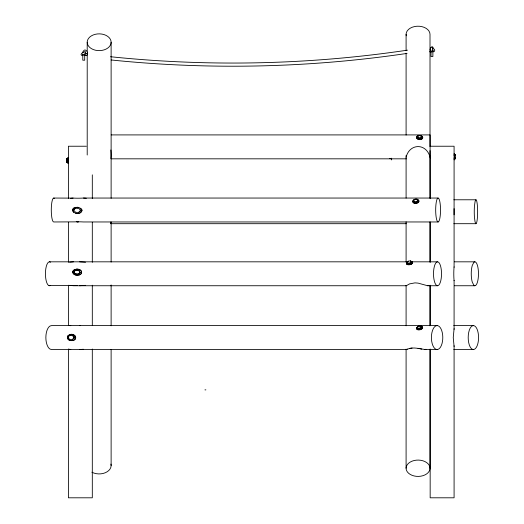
<?xml version="1.0" encoding="UTF-8"?>
<svg xmlns="http://www.w3.org/2000/svg" width="524" height="524" viewBox="0 0 524 524"><rect width="100%" height="100%" fill="white"/><g stroke="black" fill="none" stroke-linecap="round" stroke-linejoin="round"><path stroke-width="0.79" d="M66.633 162.433L67.747 162.27L66.633 162.433L66.823 158.399L67.878 158.431L67.858 159.643M66.817 159.001L66.699 162.23M67.688 162.473L67.878 158.431M454.072 214.833L454.072 208.644M67.897 159.375C67.989 153.146 67.386 166.206 67.773 162.44M68.212 159.388C68.271 152.897 67.707 167.739 68.127 161.765M84.698 53.717L84.698 60.201L82.799 60.201L82.746 54.182M432.876 48.922C433.564 44.54 429.824 47.324 430.06 50.193L430.63 49.957M431.069 47.488L431.069 47.435M417.458 136.41L417.425 137.229L418.329 138.532L420.536 138.736L421.846 137.635L421.879 136.816L420.982 135.513L418.768 135.31L417.458 136.41L418.362 137.714L418.329 138.532M418.735 136.129L418.768 135.31M420.536 138.736L420.569 137.923L421.879 136.816M420.949 136.332L420.982 135.513M454.085 266.899L453.994 267.803A11.803 1.539 -90 0 0 453.994 279.764L454.085 280.668M454.085 328.666L453.253 337.561L454.085 346.456M72.744 271.877L73.491 270.377L75.233 269.362M73.281 208.473L72.456 209.941L73.688 212.259M72.744 209.174L72.993 211.558M81.901 210.727L80.316 212.796M406.093 157.259C409.264 143.91 425.206 142.633 429.732 156.008L430.099 156.008M68.055 161.654L68.153 159.473M82.74 54.542L82.314 55.105L87.646 53.114M110.715 223.401L110.957 223.696L111.029 223.29A12.059 1.12 -84.7 0 1 110.872 222.091M80.866 273.993L81.606 272.487L81.155 270.901M81.174 212.24L81.954 210.746L81.816 209.914M111.042 285.744L110.787 285.338L111.121 285.6M69.594 285.338L73.491 285.744L406.277 285.744L409.591 283.877L414.956 282.875L418.047 283.111L427.636 285.744L437.514 285.744A11.96 4.009 90 0 0 441.522 273.783A11.96 4.009 90 0 0 437.514 261.823L412.185 261.823M68.009 337.279L69.692 335.452L73.15 335.727L74.474 337.731L72.79 339.559L69.332 339.283L68.009 337.279L68.454 337.371M74.474 337.731L74.022 337.639L72.338 339.467L72.79 339.559M437.101 325.601A11.96 5.685 -90 0 0 432.176 343.541A11.96 5.685 -90 0 0 442.027 343.541A11.96 5.685 -90 0 0 437.101 325.601L51.549 325.601L50.075 326.007A11.96 5.685 90 0 0 45.857 337.561A11.96 5.685 90 0 0 50.075 349.108L51.549 349.521L406.408 349.521L407.639 349.108M73.642 271.877L75.423 270.076L78.626 270.299L80.336 272.401L78.554 274.203L75.351 273.973L73.642 271.877L75.351 273.973M74.375 271.498L75.711 270.148L78.914 270.371M75.063 273.901L78.266 274.131L80.336 272.401M73.635 209.98L75.508 208.211L79.052 208.559L80.558 210.615L78.692 212.39C75.594 213.517 71.69 209.875 75.508 208.211M432.503 48.129L432.922 47.527C432.398 49.079 432.254 52.289 429.916 51.804L430.636 51.627M475.943 199.782L475.098 201.38L474.482 205.762A11.96 1.683 90 0 0 474.482 217.715L475.098 222.091L475.943 223.696A11.96 1.683 90 0 0 477.626 211.735A11.96 1.683 90 0 0 475.943 199.782L453.836 199.782M413.541 200.358L414.851 199.146L417.058 199.179L417.956 200.417L418.028 201.229L416.724 202.441L414.517 202.408L413.541 200.358L414.517 202.408M414.445 201.596L416.646 201.629L417.956 200.417M417.189 327.205L418.493 326.02L420.667 325.823L421.538 326.812L421.728 327.677L420.425 328.862L418.257 329.059L417.189 327.205L418.257 329.059M418.06 328.201L420.235 328.004L421.538 326.812M407.115 262.177L408.432 261.063L410.613 260.88L411.464 261.803L411.648 262.694L410.325 263.801L408.15 263.985L407.115 262.177L408.15 263.985M407.973 263.1L410.148 262.91L411.464 261.803M71.893 334.489C69.116 333.867 65.697 337.312 68.421 339.585M74.231 339.912C76.818 338.556 75.41 334.928 72.836 334.633M68.814 335.209C66.155 336.591 67.524 340.253 70.236 340.495M411.517 264.05L412.414 263.212L411.307 263.231M407.58 349.108C412.061 347.189 417.143 348.113 421.748 349.108M73.236 208.447L74.094 207.89M84.953 51.935L85.576 52.747L85.615 54.123L86.093 53.618M422.213 137.766L421.244 138.415L422.449 138.539L422.698 137.452A3.105 1.958 2.3 0 1 418.506 139.482A3.105 1.958 2.3 0 1 417.68 136.102M438.097 198.046L83.447 198.052A11.869 1.52 -1.5 0 1 74.369 198.138L53.71 198.046L53.081 198.458A11.96 2.424 90 0 0 51.287 210.006A11.96 2.424 90 0 0 53.081 221.56L53.71 221.966L74.369 221.875A11.869 1.52 1.5 0 1 83.447 221.96L438.097 221.966A11.96 2.424 90 0 0 440.199 204.026A11.96 2.424 90 0 0 436.001 204.026A11.96 2.424 90 0 0 438.097 221.966M428.75 285.338L427.636 285.744M79.117 275.008C82.078 274.596 82.523 270.567 79.622 269.657M80.179 274.602L78.01 275.238M474.862 261.823L473.932 262.236L472.307 265.327A11.96 3.616 90 0 0 472.307 282.24L473.932 285.338L474.862 285.744A11.96 3.616 -90 0 0 478.478 273.783A11.96 3.616 -90 0 0 474.862 261.823L454.439 261.823M84.862 55.479L86.486 55.518L87.39 54.771L87.613 53.003L86.932 51.195L85.399 50.022L84.371 50.062L83.054 51.404L82.799 52.904M74.048 207.871L77.519 207.268M79.288 213.203L80.362 212.816M408.098 261.823L49.439 261.823L48.405 262.236A11.96 4.009 90 0 0 45.431 273.783A11.96 4.009 90 0 0 48.405 285.338L49.439 285.744A11.96 4.009 -90 0 0 50.481 285.338M437.514 261.823L436.479 262.236A11.96 4.009 -90 0 0 433.505 273.783A11.96 4.009 -90 0 0 436.479 285.338L437.514 285.744M85.563 51.804C82.812 51.313 78.273 55.74 83.296 55.544M473.382 325.601L472.045 326.007A11.96 5.188 -90 0 0 468.201 337.561A11.96 5.188 -90 0 0 472.045 349.108L473.382 349.521A11.96 5.188 -90 0 0 478.569 337.561A11.96 5.188 -90 0 0 473.382 325.601L453.738 325.601M409.932 263.952L409.63 264.037A1.192 0.681 -14.4 0 1 408.786 264.004M69.594 262.236L73.491 261.823M69.613 334.751C74.428 332.151 78.783 340.128 72.273 340.6M73.452 340.384L71.172 340.639M76.34 269.133L73.406 270.358L72.659 271.858L72.823 272.69M424.794 349.521L425.966 349.298M75.122 207.484L76.288 207.268M78.122 213.419L79.34 213.229M407.528 50.147C309.33 64.76 209.286 66.98 110.538 56.73M407.056 53.409C309.193 67.891 209.521 70.105 111.114 59.965M432.693 51.837C435.392 52.204 435.424 48.739 432.883 48.666M70.629 198.314L73.105 198.046M409.591 348.427L412.067 348.087M85.536 285.338L79.615 285.744M69.993 325.673L70.792 325.601M83.447 349.253L79.786 349.521M67.465 338.118L68.788 338.072M73.864 337.895L75.803 337.823L74.775 335.576M76.255 269.107L77.513 269.107M76.845 275.264L78.096 275.264M407.751 263.297L406.526 263.317L406.493 263.762L407.875 263.841M77.277 285.6L49.073 285.593M76.89 213.425L78.174 213.438M431.835 51.883L429.916 51.804M111.167 134.91L430.099 134.91L430.165 198.557M86.329 146.229L68.395 146.229L68.395 159.309M430.165 146.229L454.085 146.229L454.085 156.041M454.531 155.595L455.585 155.595M454.531 157.816L455.585 157.816M389.705 158.628L391.631 158.556M111.18 158.824L391.317 158.824M391.631 158.824L406.5 158.824M110.957 223.696L406.382 223.696M453.843 223.696L475.943 223.696M454.426 285.744L474.862 285.744M437.101 349.521L424.892 349.521L418.047 348.322M453.771 349.521L473.382 349.521M204.95 389.869L205.886 389.869M79.615 261.823L85.536 262.236M66.758 158.602L67.812 158.634M66.666 160.619L67.714 160.658M79.786 325.601L80.349 325.627M86.146 55.498L86.486 55.518M83.486 198.046L86.329 198.275M70.792 349.521L68.801 349.187M418.362 137.714L420.569 137.923M71.31 340.666L69.109 340.096M77.421 269.087L78.659 269.297M75.692 275.074L76.93 275.283M77.473 207.249L78.731 207.471M75.679 213.216L76.936 213.445M73.15 335.727L72.698 335.635L74.022 337.639M69.692 335.452L70.144 335.543M69.332 339.283L69.784 339.375M74.611 335.465L70.747 334.541L69.744 334.777L67.969 335.786L67.36 337.561M432.366 50.494L433.224 50.9L432.975 50.415M430.197 49.911L430.558 50.035M78.685 207.452L80.775 208.447M75.725 213.235L73.635 212.24M78.574 269.271L80.591 270.233M74.644 274.687L75.784 275.1M80.558 210.615L78.692 212.39M74.729 274.714L73.111 273.443M80.722 208.428L81.462 209.148M73.851 274.157L72.738 272.67M406.093 349.115L406.421 349.521M406.093 285.39L406.277 285.744M78.626 270.299L80.048 272.329M81.416 209.128L81.901 210.235L80.375 210.006L81.574 209.364L81.862 209.934M420.667 325.823L420.857 326.681M420.235 328.004L420.425 328.862M410.613 260.88L410.79 261.771M410.148 262.91L410.325 263.801M417.058 199.179L417.13 199.991M416.646 201.629L416.724 202.441M454.478 153.597L454.478 159.813M454.164 153.597L454.164 159.813M454.085 157.678L454.085 267.233M454.085 280.32L454.085 329.373M454.085 345.729L454.085 497.8L430.165 497.8L430.165 348.997M432.876 50.867L432.876 56.54L431.003 56.54L431.003 51.673M430.322 155.471L430.322 157.973M430.243 155.523L430.243 157.894M430.165 222.268L430.165 262.327M430.165 285.22L430.165 325.286M430.007 146.517L430.007 34.368A11.96 8.168 0 0 0 417.006 26.233A11.96 8.168 0 0 0 406.27 35.783M430.007 150.611L430.007 198.092M430.007 221.835L430.007 261.948M430.007 285.691L430.007 325.804M430.007 349.541L430.007 468.246A11.96 8.168 0 0 1 412.067 475.32A11.96 8.168 0 0 1 412.067 461.172A11.96 8.168 0 0 1 430.007 468.246M406.093 34.368L406.093 50.736M406.093 53.193L406.093 135.061M406.093 155.523L406.093 198.092M406.093 221.835L406.093 261.948M406.093 285.691L406.093 325.804M406.093 349.541L406.093 468.246M391.631 158.261L391.631 159.813M391.317 158.261L391.317 159.813M111.121 42.248A11.96 8.391 0 0 1 93.187 49.511A11.96 8.391 0 0 1 93.187 34.977A11.96 8.391 0 0 1 111.121 42.248L111.121 198.321M111.121 222.019L111.121 262.066M111.121 284.945L111.121 325.804M111.121 349.501L111.121 465.541M92.309 174.846L92.309 198.557M92.309 222.268L92.309 262.327M92.309 285.22L92.309 325.286M92.309 348.997L92.309 497.8L68.395 497.8L68.395 348.997M87.207 42.248L87.207 51.234M87.207 54.503L87.207 155.012M68.395 161.765L68.395 198.557M68.395 222.268L68.395 262.327M68.395 285.22L68.395 325.286M420.189 328.332A1.199 0.648 -12.6 0 1 419.914 328.443M419.108 326.242A3.105 1.69 -12.6 0 1 422.488 327.906A3.105 1.69 -12.6 0 1 417.53 329.472A3.105 1.69 -12.6 0 1 418.342 326.485M420.739 326.36A3.105 1.69 -12.6 0 1 422.351 328.476A3.105 1.69 -12.6 0 1 418.014 329.845A3.105 1.69 -12.6 0 1 417.163 327.493M419.39 138.166A1.199 0.753 2.3 0 1 419.095 138.094M419.966 135.487A3.105 1.958 2.3 0 1 422.298 138.506A3.105 1.958 2.3 0 1 417.058 138.46A3.105 1.958 2.3 0 1 419.161 135.48M418.368 135.854A3.105 1.958 2.3 0 1 419.148 135.729M419.96 135.736A3.105 1.958 2.3 0 1 420.746 135.873M421.46 136.142A3.105 1.958 2.3 0 1 422.468 136.954M410.62 262.845A1.199 0.603 -11.5 0 1 410.515 263.009M410.102 263.303A1.199 0.603 -11.5 0 1 409.519 263.487M410.62 261.227A3.105 1.572 -11.5 0 1 411.916 263.474A3.105 1.572 -11.5 0 1 407.056 264.22A3.105 1.572 -11.5 0 1 408.275 261.587M410.672 261.496A3.105 1.572 -11.5 0 1 412.119 263.605A3.105 1.572 -11.5 0 1 407.476 264.64A3.105 1.572 -11.5 0 1 407.639 262.17M416.966 199.552A3.105 1.965 -5.2 0 1 418.349 202.474A3.105 1.965 -5.2 0 1 413.429 202.814A3.105 1.965 -5.2 0 1 414.589 199.716M49.439 261.823A11.96 4.009 -90 0 1 50.481 262.236M53.71 198.046A11.96 2.424 90 0 1 54.339 198.458M110.872 149.962A11.875 1.107 84.7 0 1 110.859 158.418M110.944 464.081A11.96 8.391 0 0 1 105.37 472.707A11.96 8.391 0 0 1 91.883 472.196M77.257 221.803L76.786 221.816L78.541 221.816L77.257 221.803M455.585 154.482L454.531 154.482L454.531 158.929L455.585 158.929L455.585 154.482M413.993 202.886A3.105 1.965 -5.2 0 0 418.905 201.242A3.105 1.965 -5.2 0 0 414.569 199.467A3.105 1.965 -5.2 0 0 413.993 202.886"/></g></svg>
